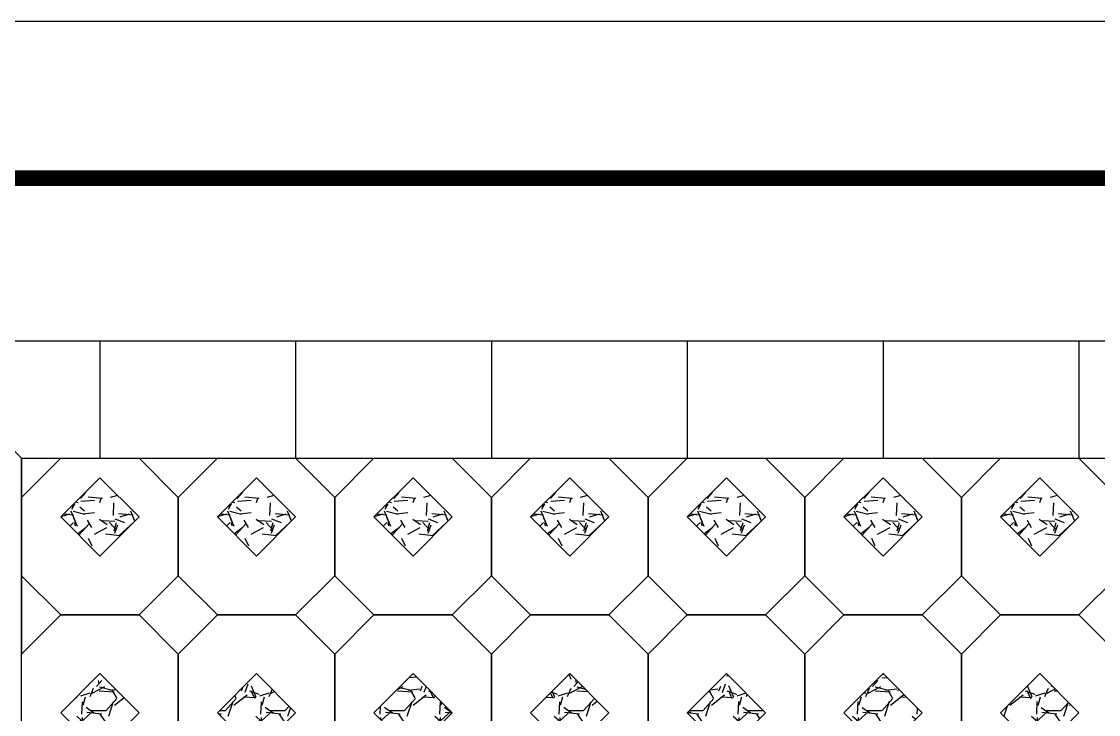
# Model space of a CAD drawing. Extents: x 104028 to 361637, y -78822 to 68782.
# Drawn here: x 309368 to 316243, y 6666 to 11090 of the extents above; entities that cross this region are included whole.
import ezdxf

# ---------------------------------------------------------------- set-up
doc = ezdxf.new("R2010")
doc.units = 0
doc.header["$LTSCALE"] = 1000
doc.header["$MEASUREMENT"] = 0
doc.layers.add('PUB_TITLE', color=4, linetype='Continuous')
pattern_1 = [(138.0128, (76.2, -54.864), (-685.8008427, 609.600518), [10.25163, -1014.915]), (94.9697, (68.58, -48.006), (76.19946226, -914.4014792), [17.59215, -1741.62]), (42.5104, (67.056, -30.48), (-838.2008188, -761.99944555), [12.40446, -1228.041]), (177.2737, (48.006, -0.762), (1523.9995096, -76.19966912), [16.02015, -1585.992]), (202.8337, (32.004, -5e-15), (914.4005199, 381.00108167), [15.70902, -1555.194]), (267.2737, (17.526, -6.096), (76.19966912, 1523.9995096), [16.02015, -1585.992]), (307.6942, (16.764, -22.098), (-761.9993207, 990.60062584), [21.18582, -2097.393]), (342.2553, (29.718, -38.862), (1676.40048618, -533.40106696), [20.0016, -1980.159]), (31.4296, (48.768, -44.958), (990.5988348, 609.60015706), [16.07439, -1591.365]), (85.2364, (62.484, -36.576), (-76.1992849, -838.1993416), [18.35139, -899.217]), (132.3974, (64.008, -18.288), (-838.19890952, 914.40002752), [23.73234, -2349.504]), (48.8141, (47.244, -76.2), (457.1992967, 533.3996602), [8.10015, -801.918]), (81.4692, (52.578, -70.104), (-152.400384, -990.59848787), [15.41046, -1525.638]), (135, (54.864, -54.864), (-76.19995, 3e-14), [10.77627, -96.9867]), (113.1986, (64.008, -49.53), (152.4006682, -381.0012848), [5.80323, -574.518]), (201.8014, (61.722, -44.196), (228.600147, 76.2000535), [8.20698, -402.144]), (300.9638, (54.102, -47.244), (152.400119, -228.5997586), [13.3296, -430.989]), (71.5651, (60.96, -58.674), (-76.199887, -152.40007), [9.63861, -231.327]), (286.3895, (61.722, -1e-14), (228.5995245, -762.0004204), [13.50264, -1336.764]), (340.3462, (65.532, -12.954), (-838.19881466, 304.79915066), [11.32797, -1121.466]), (203.1986, (76.2, -58.674), (381.0012848, 152.4006682), [11.6064, -568.716]), (253.6105, (65.532, -63.246), (228.5995245, 762.0004204), [13.50264, -1336.764]), (249.444, (14.478, -2e-15), (152.399815, 381.000473), [13.02105, -638.031]), (204.7751, (9.906, -12.192), (838.1996108, 380.9991121), [10.91016, -1080.108]), (336.8014, (-1e-14, -59.436), (381.0012848, -152.4006682), [11.6064, -568.716]), (287.354, (10.668, -64.008), (-304.79954027, 990.60005346), [12.77349, -1264.572]), (339.444, (-4e-15, -22.098), (-381.000473, 152.399815), [6.51054, -644.544]), (11.3099, (-9e-15, -54.864), (304.799024, 76.199624), [3.88545, -384.66]), (75.9638, (3.81, -54.102), (-76.199868, -228.600161), [15.70902, -298.4715]), (96.009, (7.62, -38.862), (76.19982206, -761.99887633), [14.55801, -1441.242]), (213.6901, (47.244, -47.244), (152.399853, 76.200026), [10.98972, -263.7534]), (263.1572, (38.1, -53.34), (-152.40068255, -1295.4005357), [19.18671, -1899.48]), (330.9454, (35.814, -72.39), (-533.3987283, 304.799291), [7.84524, -776.682]), (0, (42.67, -76.2), (76.2, 76.2), [4.572, -71.628]), (30.2564, (9.906, -37.338), (-533.399731, -304.799354), [10.58601, -1048.017]), (318.0128, (19.05, -32.004), (685.8008427, -609.600518), [20.50329, -1004.664]), (270, (34.29, -45.72), (76.2, -76.2), [19.812, -56.388]), (235.3048, (34.29, -65.532), (533.4000507, 761.9986797), [12.0483, -1192.779]), (164.0546, (27.432, -75.438), (-304.800726, 76.2001944), [11.09487, -543.651]), (117.646, (16.764, -72.39), (-762.00047924, 1447.79949147), [18.06435, -1788.375]), (85.4261, (8.382, -56.388), (76.19963134, 990.60022814), [19.11087, -1891.974]), (85.4261, (8.382, -56.388), (76.19963134, 990.60022814), [19.11087, -1891.974])]

# ---------------------------------------------------------------- blocks, each defined once
blk = doc.blocks.new('DSFGNDFGMMMM')
at = {"layer": 'PUB_TITLE'}
blk.add_lwpolyline([(104028, 17001), (163428, 17001), (163428, 59001), (104028, 59001)], close=True, dxfattribs=at)
at = {"layer": 'PUB_TITLE', "const_width": 100}
blk.add_lwpolyline([(106528, 18001), (162428, 18001), (162428, 58001), (106528, 58001)], close=True, dxfattribs=at)
blk = doc.blocks.new('xfgzfgxfg')
at = {"transparency": 33554508}
h = blk.add_hatch(dxfattribs=at)
h.set_pattern_fill('GRAVEL', color=251, scale=10, angle=-90, style=0)
h.set_pattern_definition(pattern_1)
h.paths.add_polyline_path([(27029.5, 19986.5), (27079.5, 20036.5), (27029.5, 20086.5), (26979.5, 20036.5)])
h = blk.add_hatch(dxfattribs=at)
h.set_pattern_fill('GRAVEL', color=251, scale=10, angle=-90, style=0)
h.set_pattern_definition(pattern_1)
h.paths.add_polyline_path([(27279.5, 19986.5), (27329.5, 20036.5), (27279.5, 20086.5), (27229.5, 20036.5)])
h = blk.add_hatch(dxfattribs=at)
h.set_pattern_fill('GRAVEL', color=251, scale=10, angle=-90, style=0)
h.set_pattern_definition(pattern_1)
h.paths.add_polyline_path([(27529.5, 19986.5), (27579.5, 20036.5), (27529.5, 20086.5), (27479.5, 20036.5)])
h = blk.add_hatch(dxfattribs=at)
h.set_pattern_fill('GRAVEL', color=251, scale=10, angle=-90, style=0)
h.set_pattern_definition([(138.0128, (27180.7, 19831.636), (-685.80084, 609.60052), [10.2516, -1014.915]), (94.9697, (27173.08, 19838.494), (76.199462, -914.40148), [17.5922, -1741.62]), (42.5104, (27171.556, 19856.02), (-838.20082, -761.999446), [12.4045, -1228.041]), (177.2737, (27152.506, 19885.738), (1523.99951, -76.19967), [16.02, -1585.992]), (202.8337, (27136.504, 19886.5), (914.40052, 381.00108), [15.709, -1555.194]), (267.2737, (27122.026, 19880.404), (76.19967, 1523.99951), [16.0202, -1585.992]), (307.6942, (27121.264, 19864.402), (-761.99932, 990.600626), [21.1858, -2097.393]), (342.2553, (27134.218, 19847.638), (1676.400486, -533.401067), [20.0016, -1980.159]), (31.4296, (27153.268, 19841.542), (990.598835, 609.600157), [16.0744, -1591.365]), (85.2364, (27166.984, 19849.924), (-76.19928, -838.19934), [18.3514, -899.217]), (132.3974, (27168.508, 19868.212), (-838.19891, 914.400028), [23.7323, -2349.504]), (48.814, (27151.744, 19810.3), (457.1993, 533.39966), [8.1, -801.918]), (81.4692, (27157.078, 19816.396), (-152.400384, -990.598488), [15.4105, -1525.638]), (135, (27159.364, 19831.636), (-76.2, 3e-14), [10.776, -96.987]), (113.1986, (27168.508, 19836.97), (152.40067, -381.0013), [5.803, -574.518]), (201.8014, (27166.222, 19842.304), (228.60015, 76.20005), [8.207, -402.144]), (300.964, (27158.602, 19839.256), (152.4001, -228.59976), [13.3296, -430.989]), (71.565, (27165.46, 19827.826), (-76.1999, -152.4), [9.639, -231.327]), (286.3895, (27166.222, 19886.5), (228.599524, -762.00042), [13.5026, -1336.764]), (340.3462, (27170.032, 19873.546), (-838.198815, 304.79915), [11.328, -1121.466]), (203.1986, (27180.7, 19827.826), (381.0013, 152.40067), [11.6064, -568.716]), (253.6105, (27170.032, 19823.254), (228.599524, 762.00042), [13.5026, -1336.764]), (249.444, (27118.978, 19886.5), (152.39982, 381.00047), [13.021, -638.031]), (204.7751, (27114.406, 19874.308), (838.19961, 380.99911), [10.91, -1080.108]), (336.8014, (27104.5, 19827.064), (381.00128, -152.40067), [11.6064, -568.716]), (287.354, (27115.168, 19822.492), (-304.79954, 990.600053), [12.7735, -1264.572]), (339.444, (27104.5, 19864.402), (-381.00047, 152.39982), [6.5105, -644.544]), (11.31, (27104.5, 19831.636), (304.799, 76.1996), [3.8854, -384.66]), (75.964, (27108.31, 19832.398), (-76.1999, -228.6002), [15.709, -298.4715]), (96.009, (27112.12, 19847.638), (76.19982, -761.998876), [14.558, -1441.242]), (213.69, (27151.744, 19839.256), (152.3999, 76.2), [10.99, -263.753]), (263.1572, (27142.6, 19833.16), (-152.400683, -1295.400536), [19.1867, -1899.48]), (330.9454, (27140.314, 19814.11), (-533.39873, 304.79929), [7.845, -776.682]), (0, (27147.17, 19810.3), (76.2, 76.2), [4.572, -71.628]), (30.2564, (27114.406, 19849.162), (-533.39973, -304.79935), [10.586, -1048.017]), (318.0128, (27123.55, 19854.496), (685.80084, -609.60052), [20.5033, -1004.664]), (270, (27138.79, 19840.78), (76.2, -76.2), [19.812, -56.388]), (235.3048, (27138.79, 19820.968), (533.40005, 761.99868), [12.0483, -1192.779]), (164.0546, (27131.932, 19811.062), (-304.80073, 76.2002), [11.095, -543.651]), (117.646, (27121.264, 19814.11), (-762.00048, 1447.799491), [18.0644, -1788.375]), (85.4261, (27112.882, 19830.112), (76.199631, 990.600228), [19.1109, -1891.974]), (85.4261, (27112.882, 19830.112), (76.199631, 990.600228), [19.1109, -1891.974])])
h.paths.add_polyline_path([(27154.5, 19886.5), (27204.5, 19936.5), (27154.5, 19986.5), (27104.5, 19936.5)])
h.paths.add_polyline_path([(27404.5, 19886.5), (27454.5, 19936.5), (27404.5, 19986.5), (27354.5, 19936.5)])
h = blk.add_hatch(dxfattribs=at)
h.set_pattern_fill('GRAVEL', color=251, scale=10, angle=-90, style=0)
h.set_pattern_definition(pattern_1)
h.paths.add_polyline_path([(27029.5, 19786.5), (27079.5, 19836.5), (27029.5, 19886.5), (26979.5, 19836.5)])
h = blk.add_hatch(dxfattribs=at)
h.set_pattern_fill('GRAVEL', color=251, scale=10, angle=-90, style=0)
h.set_pattern_definition(pattern_1)
h.paths.add_polyline_path([(27279.5, 19786.5), (27329.5, 19836.5), (27279.5, 19886.5), (27229.5, 19836.5)])
h = blk.add_hatch(dxfattribs=at)
h.set_pattern_fill('GRAVEL', color=251, scale=10, angle=-90, style=0)
h.set_pattern_definition(pattern_1)
h.paths.add_polyline_path([(27529.5, 19786.5), (27579.5, 19836.5), (27529.5, 19886.5), (27479.5, 19836.5)])
at = {"color": 251, "transparency": 33554508}
for p, q in [((26954.5, 20136.5), (26904.5, 20086.5)), ((27104.5, 20136.5), (27154.5, 20086.5)), ((27204.5, 20136.5), (27154.5, 20086.5)), ((27354.5, 20136.5), (27404.5, 20086.5)), ((27454.5, 20136.5), (27404.5, 20086.5)), ((27604.5, 20136.5), (27654.5, 20086.5)), ((27029.5, 20086.5), (26979.5, 20036.5)), ((27029.5, 20086.5), (27079.5, 20036.5)), ((27279.5, 20086.5), (27229.5, 20036.5)), ((27279.5, 20086.5), (27329.5, 20036.5)), ((27529.5, 20086.5), (27479.5, 20036.5)), ((27529.5, 20086.5), (27579.5, 20036.5)), ((27029.5, 19986.5), (26979.5, 20036.5)), ((27079.5, 20036.5), (27029.5, 19986.5)), ((27279.5, 19986.5), (27229.5, 20036.5)), ((27329.5, 20036.5), (27279.5, 19986.5)), ((27529.5, 19986.5), (27479.5, 20036.5)), ((27579.5, 20036.5), (27529.5, 19986.5)), ((26954.5, 19936.5), (26904.5, 19986.5)), ((27104.5, 19936.5), (27154.5, 19986.5)), ((27204.5, 19936.5), (27154.5, 19986.5)), ((27354.5, 19936.5), (27404.5, 19986.5)), ((27454.5, 19936.5), (27404.5, 19986.5)), ((27604.5, 19936.5), (27654.5, 19986.5)), ((26954.5, 19936.5), (26904.5, 19886.5)), ((27104.5, 19936.5), (27154.5, 19886.5)), ((27204.5, 19936.5), (27154.5, 19886.5)), ((27354.5, 19936.5), (27404.5, 19886.5)), ((27454.5, 19936.5), (27404.5, 19886.5)), ((27604.5, 19936.5), (27654.5, 19886.5)), ((27029.5, 19886.5), (26979.5, 19836.5)), ((27029.5, 19886.5), (27079.5, 19836.5)), ((27279.5, 19886.5), (27229.5, 19836.5)), ((27279.5, 19886.5), (27329.5, 19836.5)), ((27529.5, 19886.5), (27479.5, 19836.5)), ((27529.5, 19886.5), (27579.5, 19836.5)), ((27029.5, 19786.5), (26979.5, 19836.5)), ((27079.5, 19836.5), (27029.5, 19786.5)), ((27279.5, 19786.5), (27229.5, 19836.5)), ((27329.5, 19836.5), (27279.5, 19786.5)), ((27529.5, 19786.5), (27479.5, 19836.5)), ((27579.5, 19836.5), (27529.5, 19786.5)), ((26954.5, 19736.5), (26904.5, 19786.5)), ((27104.5, 19736.5), (27154.5, 19786.5)), ((27204.5, 19736.5), (27154.5, 19786.5)), ((27354.5, 19736.5), (27404.5, 19786.5)), ((27454.5, 19736.5), (27404.5, 19786.5)), ((27604.5, 19736.5), (27654.5, 19786.5))]:
    blk.add_line(p, q, dxfattribs=at)
for points in [[(26954.5, 20136.5), (27104.5, 20136.5)], [(27204.5, 20136.5), (27354.5, 20136.5)], [(27454.5, 20136.5), (27604.5, 20136.5)], [(26904.5, 19986.5), (26904.5, 20086.5)], [(27154.5, 20086.5), (27154.5, 19986.5)], [(27154.5, 19986.5), (27154.5, 20086.5)], [(27404.5, 20086.5), (27404.5, 19986.5)], [(27404.5, 19986.5), (27404.5, 20086.5)], [(27654.5, 20086.5), (27654.5, 19986.5)], [(26954.5, 19936.5), (27104.5, 19936.5)], [(27104.5, 19936.5), (26954.5, 19936.5)], [(27204.5, 19936.5), (27354.5, 19936.5)], [(27354.5, 19936.5), (27204.5, 19936.5)], [(27454.5, 19936.5), (27604.5, 19936.5)], [(27604.5, 19936.5), (27454.5, 19936.5)], [(26904.5, 19786.5), (26904.5, 19886.5)], [(27154.5, 19886.5), (27154.5, 19786.5)], [(27154.5, 19786.5), (27154.5, 19886.5)], [(27404.5, 19886.5), (27404.5, 19786.5)], [(27404.5, 19786.5), (27404.5, 19886.5)], [(27654.5, 19886.5), (27654.5, 19786.5)], [(27104.5, 19736.5), (26954.5, 19736.5)], [(27354.5, 19736.5), (27204.5, 19736.5)], [(27604.5, 19736.5), (27454.5, 19736.5)]]:
    blk.add_lwpolyline(points, dxfattribs=at)
blk = doc.blocks.new('fxdgnfdgmmmm')
h = blk.add_hatch()
h.set_pattern_fill('GRAVEL', color=252, scale=10, angle=-180, style=0)
h.set_pattern_definition([(48.0128, (314844.8375, 30857.624), (609.600518, 685.8008427), [10.25163, -1014.915]), (4.9697, (314851.6955, 30865.244), (-914.4014792, -76.19946226), [17.59215, -1741.62]), (312.5104, (314869.2215, 30866.768), (-761.99944555, 838.2008188), [12.40446, -1228.041]), (87.2737, (314898.9395, 30885.818), (-76.19966912, -1523.9995096), [16.02015, -1585.992]), (112.8337, (314899.7015, 30901.82), (381.00108167, -914.4005199), [15.70902, -1555.194]), (177.2737, (314893.6055, 30916.298), (1523.9995096, -76.19966912), [16.02015, -1585.992]), (217.6942, (314877.6035, 30917.06), (990.60062584, 761.9993207), [21.18582, -2097.393]), (252.2553, (314860.8395, 30904.106), (-533.40106696, -1676.40048618), [20.0016, -1980.159]), (301.4296, (314854.7435, 30885.056), (609.60015706, -990.5988348), [16.07439, -1591.365]), (355.2364, (314863.1255, 30871.34), (-838.1993416, 76.1992849), [18.35139, -899.217]), (42.3974, (314881.4135, 30869.816), (914.40002752, 838.19890952), [23.73234, -2349.504]), (318.8141, (314823.5015, 30886.58), (533.3996602, -457.1992967), [8.10015, -801.918]), (351.4692, (314829.5975, 30881.246), (-990.59848787, 152.400384), [15.41046, -1525.638]), (45, (314844.84, 30878.96), (4e-14, 76.19995), [10.77627, -96.9867]), (23.1986, (314850.171, 30869.816), (-381.0012848, -152.4006682), [5.80323, -574.518]), (111.8014, (314855.505, 30872.102), (76.2000535, -228.600147), [8.20698, -402.144]), (210.9638, (314852.457, 30879.722), (-228.5997586, -152.400119), [13.3296, -430.989]), (341.5651, (314841.027, 30872.864), (-152.40007, 76.199887), [9.63861, -231.327]), (196.3895, (314899.7015, 30872.102), (-762.0004204, -228.5995245), [13.50264, -1336.764]), (250.3462, (314886.7475, 30868.292), (304.79915066, 838.19881466), [11.32797, -1121.466]), (113.1986, (314841.027, 30857.624), (152.4006682, -381.0012848), [11.6064, -568.716]), (163.6105, (314836.4555, 30868.292), (762.0004204, -228.5995245), [13.50264, -1336.764]), (159.444, (314899.7015, 30919.346), (381.000473, -152.399815), [13.02105, -638.031]), (114.7751, (314887.5095, 30923.918), (380.9991121, -838.1996108), [10.91016, -1080.108]), (246.8014, (314840.265, 30933.824), (-152.4006682, -381.0012848), [11.6064, -568.716]), (197.354, (314835.6935, 30923.156), (990.60005346, 304.79954027), [12.77349, -1264.572]), (249.444, (314877.6035, 30933.824), (152.399815, 381.000473), [6.51054, -644.544]), (281.3099, (314844.837, 30933.824), (76.199624, -304.799024), [3.88545, -384.66]), (345.9638, (314845.6, 30930.014), (-228.600161, 76.199868), [15.70902, -298.4715]), (6.009, (314860.8395, 30926.204), (-761.99887633, -76.19982206), [14.55801, -1441.242]), (123.6901, (314852.457, 30886.58), (76.200026, -152.399853), [10.98972, -263.7534]), (173.1572, (314846.3615, 30895.724), (-1295.4005357, 152.40068255), [19.18671, -1899.48]), (240.9454, (314827.3115, 30898.01), (304.799291, 533.3987283), [7.84524, -776.682]), (270, (314823.5, 30891.15), (76.2, -76.2), [4.572, -71.628]), (300.2564, (314862.3635, 30923.918), (-304.799354, 533.399731), [10.58601, -1048.017]), (228.0128, (314867.6975, 30914.774), (-609.600518, -685.8008427), [20.50329, -1004.664]), (180, (314853.98, 30899.534), (-76.2, -76.2), [19.812, -56.388]), (145.3048, (314834.1695, 30899.534), (761.9986797, -533.4000507), [12.0483, -1192.779]), (74.0546, (314824.263, 30906.392), (76.2001944, 304.800726), [11.09487, -543.651]), (27.646, (314827.3115, 30917.06), (1447.79949147, 762.00047924), [18.06435, -1788.375]), (355.4261, (314843.3135, 30925.442), (990.60022814, -76.19963134), [19.11087, -1891.974]), (355.4261, (314843.3135, 30925.442), (990.60022814, -76.19963134), [19.11087, -1891.974])])
h.paths.add_polyline_path([(334686.2, 3404.3), (334736.2, 3354.3), (334786.2, 3404.3), (334736.2, 3454.3)])
h = blk.add_hatch()
h.set_pattern_fill('GRAVEL', color=252, scale=10, angle=-180, style=0)
h.set_pattern_definition([(48.0128, (315044.8375, 30857.624), (609.600518, 685.8008427), [10.25163, -1014.915]), (4.9697, (315051.6955, 30865.244), (-914.4014792, -76.19946226), [17.59215, -1741.62]), (312.5104, (315069.2215, 30866.768), (-761.99944555, 838.2008188), [12.40446, -1228.041]), (87.2737, (315098.9395, 30885.818), (-76.19966912, -1523.9995096), [16.02015, -1585.992]), (112.8337, (315099.7015, 30901.82), (381.00108167, -914.4005199), [15.70902, -1555.194]), (177.2737, (315093.6055, 30916.298), (1523.9995096, -76.19966912), [16.02015, -1585.992]), (217.6942, (315077.6035, 30917.06), (990.60062584, 761.9993207), [21.18582, -2097.393]), (252.2553, (315060.8395, 30904.106), (-533.40106696, -1676.40048618), [20.0016, -1980.159]), (301.4296, (315054.7435, 30885.056), (609.60015706, -990.5988348), [16.07439, -1591.365]), (355.2364, (315063.1255, 30871.34), (-838.1993416, 76.1992849), [18.35139, -899.217]), (42.3974, (315081.4135, 30869.816), (914.40002752, 838.19890952), [23.73234, -2349.504]), (318.8141, (315023.5015, 30886.58), (533.3996602, -457.1992967), [8.10015, -801.918]), (351.4692, (315029.5975, 30881.246), (-990.59848787, 152.400384), [15.41046, -1525.638]), (45, (315044.84, 30878.96), (4e-14, 76.19995), [10.77627, -96.9867]), (23.1986, (315050.171, 30869.816), (-381.0012848, -152.4006682), [5.80323, -574.518]), (111.8014, (315055.505, 30872.102), (76.2000535, -228.600147), [8.20698, -402.144]), (210.9638, (315052.457, 30879.722), (-228.5997586, -152.400119), [13.3296, -430.989]), (341.5651, (315041.027, 30872.864), (-152.40007, 76.199887), [9.63861, -231.327]), (196.3895, (315099.7015, 30872.102), (-762.0004204, -228.5995245), [13.50264, -1336.764]), (250.3462, (315086.7475, 30868.292), (304.79915066, 838.19881466), [11.32797, -1121.466]), (113.1986, (315041.027, 30857.624), (152.4006682, -381.0012848), [11.6064, -568.716]), (163.6105, (315036.4555, 30868.292), (762.0004204, -228.5995245), [13.50264, -1336.764]), (159.444, (315099.7015, 30919.346), (381.000473, -152.399815), [13.02105, -638.031]), (114.7751, (315087.5095, 30923.918), (380.9991121, -838.1996108), [10.91016, -1080.108]), (246.8014, (315040.265, 30933.824), (-152.4006682, -381.0012848), [11.6064, -568.716]), (197.354, (315035.6935, 30923.156), (990.60005346, 304.79954027), [12.77349, -1264.572]), (249.444, (315077.6035, 30933.824), (152.399815, 381.000473), [6.51054, -644.544]), (281.3099, (315044.837, 30933.824), (76.199624, -304.799024), [3.88545, -384.66]), (345.9638, (315045.6, 30930.014), (-228.600161, 76.199868), [15.70902, -298.4715]), (6.009, (315060.8395, 30926.204), (-761.99887633, -76.19982206), [14.55801, -1441.242]), (123.6901, (315052.457, 30886.58), (76.200026, -152.399853), [10.98972, -263.7534]), (173.1572, (315046.3615, 30895.724), (-1295.4005357, 152.40068255), [19.18671, -1899.48]), (240.9454, (315027.3115, 30898.01), (304.799291, 533.3987283), [7.84524, -776.682]), (270, (315023.5, 30891.15), (76.2, -76.2), [4.572, -71.628]), (300.2564, (315062.3635, 30923.918), (-304.799354, 533.399731), [10.58601, -1048.017]), (228.0128, (315067.6975, 30914.774), (-609.600518, -685.8008427), [20.50329, -1004.664]), (180, (315053.98, 30899.534), (-76.2, -76.2), [19.812, -56.388]), (145.3048, (315034.1695, 30899.534), (761.9986797, -533.4000507), [12.0483, -1192.779]), (74.0546, (315024.263, 30906.392), (76.2001944, 304.800726), [11.09487, -543.651]), (27.646, (315027.3115, 30917.06), (1447.79949147, 762.00047924), [18.06435, -1788.375]), (355.4261, (315043.3135, 30925.442), (990.60022814, -76.19963134), [19.11087, -1891.974]), (355.4261, (315043.3135, 30925.442), (990.60022814, -76.19963134), [19.11087, -1891.974])])
h.paths.add_polyline_path([(334886.2, 3404.3), (334936.2, 3354.3), (334986.2, 3404.3), (334936.2, 3454.3)])
h = blk.add_hatch()
h.set_pattern_fill('GRAVEL', color=252, scale=10, angle=-180, style=0)
h.set_pattern_definition([(48.0128, (315244.8375, 30857.624), (609.600518, 685.8008427), [10.25163, -1014.915]), (4.9697, (315251.6955, 30865.244), (-914.4014792, -76.19946226), [17.59215, -1741.62]), (312.5104, (315269.2215, 30866.768), (-761.99944555, 838.2008188), [12.40446, -1228.041]), (87.2737, (315298.9395, 30885.818), (-76.19966912, -1523.9995096), [16.02015, -1585.992]), (112.8337, (315299.7015, 30901.82), (381.00108167, -914.4005199), [15.70902, -1555.194]), (177.2737, (315293.6055, 30916.298), (1523.9995096, -76.19966912), [16.02015, -1585.992]), (217.6942, (315277.6035, 30917.06), (990.60062584, 761.9993207), [21.18582, -2097.393]), (252.2553, (315260.8395, 30904.106), (-533.40106696, -1676.40048618), [20.0016, -1980.159]), (301.4296, (315254.7435, 30885.056), (609.60015706, -990.5988348), [16.07439, -1591.365]), (355.2364, (315263.1255, 30871.34), (-838.1993416, 76.1992849), [18.35139, -899.217]), (42.3974, (315281.4135, 30869.816), (914.40002752, 838.19890952), [23.73234, -2349.504]), (318.8141, (315223.5015, 30886.58), (533.3996602, -457.1992967), [8.10015, -801.918]), (351.4692, (315229.5975, 30881.246), (-990.59848787, 152.400384), [15.41046, -1525.638]), (45, (315244.84, 30878.96), (4e-14, 76.19995), [10.77627, -96.9867]), (23.1986, (315250.171, 30869.816), (-381.0012848, -152.4006682), [5.80323, -574.518]), (111.8014, (315255.505, 30872.102), (76.2000535, -228.600147), [8.20698, -402.144]), (210.9638, (315252.457, 30879.722), (-228.5997586, -152.400119), [13.3296, -430.989]), (341.5651, (315241.027, 30872.864), (-152.40007, 76.199887), [9.63861, -231.327]), (196.3895, (315299.7015, 30872.102), (-762.0004204, -228.5995245), [13.50264, -1336.764]), (250.3462, (315286.7475, 30868.292), (304.79915066, 838.19881466), [11.32797, -1121.466]), (113.1986, (315241.027, 30857.624), (152.4006682, -381.0012848), [11.6064, -568.716]), (163.6105, (315236.4555, 30868.292), (762.0004204, -228.5995245), [13.50264, -1336.764]), (159.444, (315299.7015, 30919.346), (381.000473, -152.399815), [13.02105, -638.031]), (114.7751, (315287.5095, 30923.918), (380.9991121, -838.1996108), [10.91016, -1080.108]), (246.8014, (315240.265, 30933.824), (-152.4006682, -381.0012848), [11.6064, -568.716]), (197.354, (315235.6935, 30923.156), (990.60005346, 304.79954027), [12.77349, -1264.572]), (249.444, (315277.6035, 30933.824), (152.399815, 381.000473), [6.51054, -644.544]), (281.3099, (315244.837, 30933.824), (76.199624, -304.799024), [3.88545, -384.66]), (345.9638, (315245.6, 30930.014), (-228.600161, 76.199868), [15.70902, -298.4715]), (6.009, (315260.8395, 30926.204), (-761.99887633, -76.19982206), [14.55801, -1441.242]), (123.6901, (315252.457, 30886.58), (76.200026, -152.399853), [10.98972, -263.7534]), (173.1572, (315246.3615, 30895.724), (-1295.4005357, 152.40068255), [19.18671, -1899.48]), (240.9454, (315227.3115, 30898.01), (304.799291, 533.3987283), [7.84524, -776.682]), (270, (315223.5, 30891.15), (76.2, -76.2), [4.572, -71.628]), (300.2564, (315262.3635, 30923.918), (-304.799354, 533.399731), [10.58601, -1048.017]), (228.0128, (315267.6975, 30914.774), (-609.600518, -685.8008427), [20.50329, -1004.664]), (180, (315253.98, 30899.534), (-76.2, -76.2), [19.812, -56.388]), (145.3048, (315234.1695, 30899.534), (761.9986797, -533.4000507), [12.0483, -1192.779]), (74.0546, (315224.263, 30906.392), (76.2001944, 304.800726), [11.09487, -543.651]), (27.646, (315227.3115, 30917.06), (1447.79949147, 762.00047924), [18.06435, -1788.375]), (355.4261, (315243.3135, 30925.442), (990.60022814, -76.19963134), [19.11087, -1891.974]), (355.4261, (315243.3135, 30925.442), (990.60022814, -76.19963134), [19.11087, -1891.974])])
h.paths.add_polyline_path([(335086.2, 3404.3), (335136.2, 3354.3), (335186.2, 3404.3), (335136.2, 3454.3)])
h = blk.add_hatch()
h.set_pattern_fill('GRAVEL', color=252, scale=10, angle=-180, style=0)
h.set_pattern_definition([(48.0128, (315444.8375, 30857.624), (609.600518, 685.8008427), [10.25163, -1014.915]), (4.9697, (315451.6955, 30865.244), (-914.4014792, -76.19946226), [17.59215, -1741.62]), (312.5104, (315469.2215, 30866.768), (-761.99944555, 838.2008188), [12.40446, -1228.041]), (87.2737, (315498.9395, 30885.818), (-76.19966912, -1523.9995096), [16.02015, -1585.992]), (112.8337, (315499.7015, 30901.82), (381.00108167, -914.4005199), [15.70902, -1555.194]), (177.2737, (315493.6055, 30916.298), (1523.9995096, -76.19966912), [16.02015, -1585.992]), (217.6942, (315477.6035, 30917.06), (990.60062584, 761.9993207), [21.18582, -2097.393]), (252.2553, (315460.8395, 30904.106), (-533.40106696, -1676.40048618), [20.0016, -1980.159]), (301.4296, (315454.7435, 30885.056), (609.60015706, -990.5988348), [16.07439, -1591.365]), (355.2364, (315463.1255, 30871.34), (-838.1993416, 76.1992849), [18.35139, -899.217]), (42.3974, (315481.4135, 30869.816), (914.40002752, 838.19890952), [23.73234, -2349.504]), (318.8141, (315423.5015, 30886.58), (533.3996602, -457.1992967), [8.10015, -801.918]), (351.4692, (315429.5975, 30881.246), (-990.59848787, 152.400384), [15.41046, -1525.638]), (45, (315444.84, 30878.96), (4e-14, 76.19995), [10.77627, -96.9867]), (23.1986, (315450.171, 30869.816), (-381.0012848, -152.4006682), [5.80323, -574.518]), (111.8014, (315455.505, 30872.102), (76.2000535, -228.600147), [8.20698, -402.144]), (210.9638, (315452.457, 30879.722), (-228.5997586, -152.400119), [13.3296, -430.989]), (341.5651, (315441.027, 30872.864), (-152.40007, 76.199887), [9.63861, -231.327]), (196.3895, (315499.7015, 30872.102), (-762.0004204, -228.5995245), [13.50264, -1336.764]), (250.3462, (315486.7475, 30868.292), (304.79915066, 838.19881466), [11.32797, -1121.466]), (113.1986, (315441.027, 30857.624), (152.4006682, -381.0012848), [11.6064, -568.716]), (163.6105, (315436.4555, 30868.292), (762.0004204, -228.5995245), [13.50264, -1336.764]), (159.444, (315499.7015, 30919.346), (381.000473, -152.399815), [13.02105, -638.031]), (114.7751, (315487.5095, 30923.918), (380.9991121, -838.1996108), [10.91016, -1080.108]), (246.8014, (315440.265, 30933.824), (-152.4006682, -381.0012848), [11.6064, -568.716]), (197.354, (315435.6935, 30923.156), (990.60005346, 304.79954027), [12.77349, -1264.572]), (249.444, (315477.6035, 30933.824), (152.399815, 381.000473), [6.51054, -644.544]), (281.3099, (315444.837, 30933.824), (76.199624, -304.799024), [3.88545, -384.66]), (345.9638, (315445.6, 30930.014), (-228.600161, 76.199868), [15.70902, -298.4715]), (6.009, (315460.8395, 30926.204), (-761.99887633, -76.19982206), [14.55801, -1441.242]), (123.6901, (315452.457, 30886.58), (76.200026, -152.399853), [10.98972, -263.7534]), (173.1572, (315446.3615, 30895.724), (-1295.4005357, 152.40068255), [19.18671, -1899.48]), (240.9454, (315427.3115, 30898.01), (304.799291, 533.3987283), [7.84524, -776.682]), (270, (315423.5, 30891.15), (76.2, -76.2), [4.572, -71.628]), (300.2564, (315462.3635, 30923.918), (-304.799354, 533.399731), [10.58601, -1048.017]), (228.0128, (315467.6975, 30914.774), (-609.600518, -685.8008427), [20.50329, -1004.664]), (180, (315453.98, 30899.534), (-76.2, -76.2), [19.812, -56.388]), (145.3048, (315434.1695, 30899.534), (761.9986797, -533.4000507), [12.0483, -1192.779]), (74.0546, (315424.263, 30906.392), (76.2001944, 304.800726), [11.09487, -543.651]), (27.646, (315427.3115, 30917.06), (1447.79949147, 762.00047924), [18.06435, -1788.375]), (355.4261, (315443.3135, 30925.442), (990.60022814, -76.19963134), [19.11087, -1891.974]), (355.4261, (315443.3135, 30925.442), (990.60022814, -76.19963134), [19.11087, -1891.974])])
h.paths.add_polyline_path([(335286.2, 3404.3), (335336.2, 3354.3), (335386.2, 3404.3), (335336.2, 3454.3)])
h = blk.add_hatch()
h.set_pattern_fill('GRAVEL', color=252, scale=10, angle=-180, style=0)
h.set_pattern_definition([(48.0128, (315644.8375, 30857.624), (609.600518, 685.8008427), [10.25163, -1014.915]), (4.9697, (315651.6955, 30865.244), (-914.4014792, -76.19946226), [17.59215, -1741.62]), (312.5104, (315669.2215, 30866.768), (-761.99944555, 838.2008188), [12.40446, -1228.041]), (87.2737, (315698.9395, 30885.818), (-76.19966912, -1523.9995096), [16.02015, -1585.992]), (112.8337, (315699.7015, 30901.82), (381.00108167, -914.4005199), [15.70902, -1555.194]), (177.2737, (315693.6055, 30916.298), (1523.9995096, -76.19966912), [16.02015, -1585.992]), (217.6942, (315677.6035, 30917.06), (990.60062584, 761.9993207), [21.18582, -2097.393]), (252.2553, (315660.8395, 30904.106), (-533.40106696, -1676.40048618), [20.0016, -1980.159]), (301.4296, (315654.7435, 30885.056), (609.60015706, -990.5988348), [16.07439, -1591.365]), (355.2364, (315663.1255, 30871.34), (-838.1993416, 76.1992849), [18.35139, -899.217]), (42.3974, (315681.4135, 30869.816), (914.40002752, 838.19890952), [23.73234, -2349.504]), (318.8141, (315623.5015, 30886.58), (533.3996602, -457.1992967), [8.10015, -801.918]), (351.4692, (315629.5975, 30881.246), (-990.59848787, 152.400384), [15.41046, -1525.638]), (45, (315644.84, 30878.96), (4e-14, 76.19995), [10.77627, -96.9867]), (23.1986, (315650.171, 30869.816), (-381.0012848, -152.4006682), [5.80323, -574.518]), (111.8014, (315655.505, 30872.102), (76.2000535, -228.600147), [8.20698, -402.144]), (210.9638, (315652.457, 30879.722), (-228.5997586, -152.400119), [13.3296, -430.989]), (341.5651, (315641.027, 30872.864), (-152.40007, 76.199887), [9.63861, -231.327]), (196.3895, (315699.7015, 30872.102), (-762.0004204, -228.5995245), [13.50264, -1336.764]), (250.3462, (315686.7475, 30868.292), (304.79915066, 838.19881466), [11.32797, -1121.466]), (113.1986, (315641.027, 30857.624), (152.4006682, -381.0012848), [11.6064, -568.716]), (163.6105, (315636.4555, 30868.292), (762.0004204, -228.5995245), [13.50264, -1336.764]), (159.444, (315699.7015, 30919.346), (381.000473, -152.399815), [13.02105, -638.031]), (114.7751, (315687.5095, 30923.918), (380.9991121, -838.1996108), [10.91016, -1080.108]), (246.8014, (315640.265, 30933.824), (-152.4006682, -381.0012848), [11.6064, -568.716]), (197.354, (315635.6935, 30923.156), (990.60005346, 304.79954027), [12.77349, -1264.572]), (249.444, (315677.6035, 30933.824), (152.399815, 381.000473), [6.51054, -644.544]), (281.3099, (315644.837, 30933.824), (76.199624, -304.799024), [3.88545, -384.66]), (345.9638, (315645.6, 30930.014), (-228.600161, 76.199868), [15.70902, -298.4715]), (6.009, (315660.8395, 30926.204), (-761.99887633, -76.19982206), [14.55801, -1441.242]), (123.6901, (315652.457, 30886.58), (76.200026, -152.399853), [10.98972, -263.7534]), (173.1572, (315646.3615, 30895.724), (-1295.4005357, 152.40068255), [19.18671, -1899.48]), (240.9454, (315627.3115, 30898.01), (304.799291, 533.3987283), [7.84524, -776.682]), (270, (315623.5, 30891.15), (76.2, -76.2), [4.572, -71.628]), (300.2564, (315662.3635, 30923.918), (-304.799354, 533.399731), [10.58601, -1048.017]), (228.0128, (315667.6975, 30914.774), (-609.600518, -685.8008427), [20.50329, -1004.664]), (180, (315653.98, 30899.534), (-76.2, -76.2), [19.812, -56.388]), (145.3048, (315634.1695, 30899.534), (761.9986797, -533.4000507), [12.0483, -1192.779]), (74.0546, (315624.263, 30906.392), (76.2001944, 304.800726), [11.09487, -543.651]), (27.646, (315627.3115, 30917.06), (1447.79949147, 762.00047924), [18.06435, -1788.375]), (355.4261, (315643.3135, 30925.442), (990.60022814, -76.19963134), [19.11087, -1891.974]), (355.4261, (315643.3135, 30925.442), (990.60022814, -76.19963134), [19.11087, -1891.974])])
h.paths.add_polyline_path([(335486.2, 3404.3), (335536.2, 3354.3), (335586.2, 3404.3), (335536.2, 3454.3)])
h = blk.add_hatch()
h.set_pattern_fill('GRAVEL', color=252, scale=10, angle=-180, style=0)
h.set_pattern_definition([(48.0128, (315844.8375, 30857.624), (609.600518, 685.8008427), [10.25163, -1014.915]), (4.9697, (315851.6955, 30865.244), (-914.4014792, -76.19946226), [17.59215, -1741.62]), (312.5104, (315869.2215, 30866.768), (-761.99944555, 838.2008188), [12.40446, -1228.041]), (87.2737, (315898.9395, 30885.818), (-76.19966912, -1523.9995096), [16.02015, -1585.992]), (112.8337, (315899.7015, 30901.82), (381.00108167, -914.4005199), [15.70902, -1555.194]), (177.2737, (315893.6055, 30916.298), (1523.9995096, -76.19966912), [16.02015, -1585.992]), (217.6942, (315877.6035, 30917.06), (990.60062584, 761.9993207), [21.18582, -2097.393]), (252.2553, (315860.8395, 30904.106), (-533.40106696, -1676.40048618), [20.0016, -1980.159]), (301.4296, (315854.7435, 30885.056), (609.60015706, -990.5988348), [16.07439, -1591.365]), (355.2364, (315863.1255, 30871.34), (-838.1993416, 76.1992849), [18.35139, -899.217]), (42.3974, (315881.4135, 30869.816), (914.40002752, 838.19890952), [23.73234, -2349.504]), (318.8141, (315823.5015, 30886.58), (533.3996602, -457.1992967), [8.10015, -801.918]), (351.4692, (315829.5975, 30881.246), (-990.59848787, 152.400384), [15.41046, -1525.638]), (45, (315844.84, 30878.96), (4e-14, 76.19995), [10.77627, -96.9867]), (23.1986, (315850.171, 30869.816), (-381.0012848, -152.4006682), [5.80323, -574.518]), (111.8014, (315855.505, 30872.102), (76.2000535, -228.600147), [8.20698, -402.144]), (210.9638, (315852.457, 30879.722), (-228.5997586, -152.400119), [13.3296, -430.989]), (341.5651, (315841.027, 30872.864), (-152.40007, 76.199887), [9.63861, -231.327]), (196.3895, (315899.7015, 30872.102), (-762.0004204, -228.5995245), [13.50264, -1336.764]), (250.3462, (315886.7475, 30868.292), (304.79915066, 838.19881466), [11.32797, -1121.466]), (113.1986, (315841.027, 30857.624), (152.4006682, -381.0012848), [11.6064, -568.716]), (163.6105, (315836.4555, 30868.292), (762.0004204, -228.5995245), [13.50264, -1336.764]), (159.444, (315899.7015, 30919.346), (381.000473, -152.399815), [13.02105, -638.031]), (114.7751, (315887.5095, 30923.918), (380.9991121, -838.1996108), [10.91016, -1080.108]), (246.8014, (315840.265, 30933.824), (-152.4006682, -381.0012848), [11.6064, -568.716]), (197.354, (315835.6935, 30923.156), (990.60005346, 304.79954027), [12.77349, -1264.572]), (249.444, (315877.6035, 30933.824), (152.399815, 381.000473), [6.51054, -644.544]), (281.3099, (315844.837, 30933.824), (76.199624, -304.799024), [3.88545, -384.66]), (345.9638, (315845.6, 30930.014), (-228.600161, 76.199868), [15.70902, -298.4715]), (6.009, (315860.8395, 30926.204), (-761.99887633, -76.19982206), [14.55801, -1441.242]), (123.6901, (315852.457, 30886.58), (76.200026, -152.399853), [10.98972, -263.7534]), (173.1572, (315846.3615, 30895.724), (-1295.4005357, 152.40068255), [19.18671, -1899.48]), (240.9454, (315827.3115, 30898.01), (304.799291, 533.3987283), [7.84524, -776.682]), (270, (315823.5, 30891.15), (76.2, -76.2), [4.572, -71.628]), (300.2564, (315862.3635, 30923.918), (-304.799354, 533.399731), [10.58601, -1048.017]), (228.0128, (315867.6975, 30914.774), (-609.600518, -685.8008427), [20.50329, -1004.664]), (180, (315853.98, 30899.534), (-76.2, -76.2), [19.812, -56.388]), (145.3048, (315834.1695, 30899.534), (761.9986797, -533.4000507), [12.0483, -1192.779]), (74.0546, (315824.263, 30906.392), (76.2001944, 304.800726), [11.09487, -543.651]), (27.646, (315827.3115, 30917.06), (1447.79949147, 762.00047924), [18.06435, -1788.375]), (355.4261, (315843.3135, 30925.442), (990.60022814, -76.19963134), [19.11087, -1891.974]), (355.4261, (315843.3135, 30925.442), (990.60022814, -76.19963134), [19.11087, -1891.974])])
h.paths.add_polyline_path([(335686.2, 3404.3), (335736.2, 3354.3), (335786.2, 3404.3), (335736.2, 3454.3)])
h = blk.add_hatch()
h.set_pattern_fill('GRAVEL', color=252, scale=10, angle=-180, style=0)
h.set_pattern_definition([(48.0128, (316044.8375, 30857.624), (609.600518, 685.8008427), [10.25163, -1014.915]), (4.9697, (316051.6955, 30865.244), (-914.4014792, -76.19946226), [17.59215, -1741.62]), (312.5104, (316069.2215, 30866.768), (-761.99944555, 838.2008188), [12.40446, -1228.041]), (87.2737, (316098.9395, 30885.818), (-76.19966912, -1523.9995096), [16.02015, -1585.992]), (112.8337, (316099.7015, 30901.82), (381.00108167, -914.4005199), [15.70902, -1555.194]), (177.2737, (316093.6055, 30916.298), (1523.9995096, -76.19966912), [16.02015, -1585.992]), (217.6942, (316077.6035, 30917.06), (990.60062584, 761.9993207), [21.18582, -2097.393]), (252.2553, (316060.8395, 30904.106), (-533.40106696, -1676.40048618), [20.0016, -1980.159]), (301.4296, (316054.7435, 30885.056), (609.60015706, -990.5988348), [16.07439, -1591.365]), (355.2364, (316063.1255, 30871.34), (-838.1993416, 76.1992849), [18.35139, -899.217]), (42.3974, (316081.4135, 30869.816), (914.40002752, 838.19890952), [23.73234, -2349.504]), (318.8141, (316023.5015, 30886.58), (533.3996602, -457.1992967), [8.10015, -801.918]), (351.4692, (316029.5975, 30881.246), (-990.59848787, 152.400384), [15.41046, -1525.638]), (45, (316044.84, 30878.96), (4e-14, 76.19995), [10.77627, -96.9867]), (23.1986, (316050.171, 30869.816), (-381.0012848, -152.4006682), [5.80323, -574.518]), (111.8014, (316055.505, 30872.102), (76.2000535, -228.600147), [8.20698, -402.144]), (210.9638, (316052.457, 30879.722), (-228.5997586, -152.400119), [13.3296, -430.989]), (341.5651, (316041.027, 30872.864), (-152.40007, 76.199887), [9.63861, -231.327]), (196.3895, (316099.7015, 30872.102), (-762.0004204, -228.5995245), [13.50264, -1336.764]), (250.3462, (316086.7475, 30868.292), (304.79915066, 838.19881466), [11.32797, -1121.466]), (113.1986, (316041.027, 30857.624), (152.4006682, -381.0012848), [11.6064, -568.716]), (163.6105, (316036.4555, 30868.292), (762.0004204, -228.5995245), [13.50264, -1336.764]), (159.444, (316099.7015, 30919.346), (381.000473, -152.399815), [13.02105, -638.031]), (114.7751, (316087.5095, 30923.918), (380.9991121, -838.1996108), [10.91016, -1080.108]), (246.8014, (316040.265, 30933.824), (-152.4006682, -381.0012848), [11.6064, -568.716]), (197.354, (316035.6935, 30923.156), (990.60005346, 304.79954027), [12.77349, -1264.572]), (249.444, (316077.6035, 30933.824), (152.399815, 381.000473), [6.51054, -644.544]), (281.3099, (316044.837, 30933.824), (76.199624, -304.799024), [3.88545, -384.66]), (345.9638, (316045.6, 30930.014), (-228.600161, 76.199868), [15.70902, -298.4715]), (6.009, (316060.8395, 30926.204), (-761.99887633, -76.19982206), [14.55801, -1441.242]), (123.6901, (316052.457, 30886.58), (76.200026, -152.399853), [10.98972, -263.7534]), (173.1572, (316046.3615, 30895.724), (-1295.4005357, 152.40068255), [19.18671, -1899.48]), (240.9454, (316027.3115, 30898.01), (304.799291, 533.3987283), [7.84524, -776.682]), (270, (316023.5, 30891.15), (76.2, -76.2), [4.572, -71.628]), (300.2564, (316062.3635, 30923.918), (-304.799354, 533.399731), [10.58601, -1048.017]), (228.0128, (316067.6975, 30914.774), (-609.600518, -685.8008427), [20.50329, -1004.664]), (180, (316053.98, 30899.534), (-76.2, -76.2), [19.812, -56.388]), (145.3048, (316034.1695, 30899.534), (761.9986797, -533.4000507), [12.0483, -1192.779]), (74.0546, (316024.263, 30906.392), (76.2001944, 304.800726), [11.09487, -543.651]), (27.646, (316027.3115, 30917.06), (1447.79949147, 762.00047924), [18.06435, -1788.375]), (355.4261, (316043.3135, 30925.442), (990.60022814, -76.19963134), [19.11087, -1891.974]), (355.4261, (316043.3135, 30925.442), (990.60022814, -76.19963134), [19.11087, -1891.974])])
h.paths.add_polyline_path([(335886.2, 3404.3), (335936.2, 3354.3), (335986.2, 3404.3), (335936.2, 3454.3)])
for p, q in [((334636.2, 3479.3), (334486.2, 3629.3)), ((334736.2, 3629.3), (334736.2, 3479.3)), ((334986.2, 3629.3), (334986.2, 3479.3)), ((335236.2, 3629.3), (335236.2, 3479.3)), ((335486.2, 3629.3), (335486.2, 3479.3)), ((335736.2, 3629.3), (335736.2, 3479.3)), ((335986.2, 3629.3), (335986.2, 3479.3)), ((334636.2, 3479.3), (334636.2, 3429.3)), ((334636.2, 3429.2), (334686.2, 3479.2)), ((334836.2, 3429.2), (334786.2, 3479.2)), ((334836.2, 3429.2), (334886.2, 3479.2)), ((335036.2, 3429.2), (334986.2, 3479.2)), ((335036.2, 3429.2), (335086.2, 3479.2)), ((335236.2, 3429.2), (335186.2, 3479.2)), ((335236.2, 3429.2), (335286.2, 3479.2)), ((335436.2, 3429.2), (335386.2, 3479.2)), ((335436.2, 3429.2), (335486.2, 3479.2)), ((335636.2, 3429.2), (335586.2, 3479.2)), ((335636.2, 3429.2), (335686.2, 3479.2)), ((335836.2, 3429.2), (335786.2, 3479.2)), ((335836.2, 3429.2), (335886.2, 3479.2)), ((336036.2, 3429.2), (335986.2, 3479.2)), ((334686.2, 3404.3), (334736.2, 3454.3)), ((334786.2, 3404.3), (334736.2, 3454.3)), ((334886.2, 3404.3), (334936.2, 3454.3)), ((334986.2, 3404.3), (334936.2, 3454.3)), ((335086.2, 3404.3), (335136.2, 3454.3)), ((335186.2, 3404.3), (335136.2, 3454.3)), ((335286.2, 3404.3), (335336.2, 3454.3)), ((335386.2, 3404.3), (335336.2, 3454.3)), ((335486.2, 3404.3), (335536.2, 3454.3)), ((335586.2, 3404.3), (335536.2, 3454.3)), ((335686.2, 3404.3), (335736.2, 3454.3)), ((335786.2, 3404.3), (335736.2, 3454.3)), ((335886.2, 3404.3), (335936.2, 3454.3)), ((335986.2, 3404.3), (335936.2, 3454.3)), ((334736.2, 3354.3), (334686.2, 3404.3)), ((334786.2, 3404.3), (334736.2, 3354.3)), ((334936.2, 3354.3), (334886.2, 3404.3)), ((334986.2, 3404.3), (334936.2, 3354.3)), ((335136.2, 3354.3), (335086.2, 3404.3)), ((335186.2, 3404.3), (335136.2, 3354.3)), ((335336.2, 3354.3), (335286.2, 3404.3)), ((335386.2, 3404.3), (335336.2, 3354.3)), ((335536.2, 3354.3), (335486.2, 3404.3)), ((335586.2, 3404.3), (335536.2, 3354.3)), ((335736.2, 3354.3), (335686.2, 3404.3)), ((335786.2, 3404.3), (335736.2, 3354.3)), ((335936.2, 3354.3), (335886.2, 3404.3)), ((335986.2, 3404.3), (335936.2, 3354.3)), ((334636.2, 3329.3), (334636.2, 3229.3)), ((334636.2, 3329.3), (334686.2, 3279.3)), ((334836.2, 3329.3), (334786.2, 3279.3)), ((334836.2, 3329.3), (334886.2, 3279.3)), ((335036.2, 3329.3), (334986.2, 3279.3)), ((335036.2, 3329.3), (335086.2, 3279.3)), ((335236.2, 3329.3), (335186.2, 3279.3)), ((335236.2, 3329.3), (335286.2, 3279.3)), ((335436.2, 3329.3), (335386.2, 3279.3)), ((335436.2, 3329.3), (335486.2, 3279.3)), ((335636.2, 3329.3), (335586.2, 3279.3)), ((335636.2, 3329.3), (335686.2, 3279.3)), ((335836.2, 3329.3), (335786.2, 3279.3)), ((335836.2, 3329.3), (335886.2, 3279.3)), ((336036.2, 3329.3), (335986.2, 3279.3)), ((334686.2, 3279.3), (334786.2, 3279.3)), ((334886.2, 3279.3), (334986.2, 3279.3)), ((335086.2, 3279.3), (335186.2, 3279.3)), ((335286.2, 3279.3), (335386.2, 3279.3)), ((335486.2, 3279.3), (335586.2, 3279.3)), ((335686.2, 3279.3), (335786.2, 3279.3)), ((335886.2, 3279.3), (335986.2, 3279.3))]:
    blk.add_line(p, q)
for points in [[(336986.2, -1370.7), (334486.2, -1370.7), (334486.2, 3629.3), (336986.2, 3629.3), (336986.2, -1370.7)], [(334636.2, 3329.3), (334636.2, 3429.2)], [(334636.2, 3429.2), (334636.2, 3329.3)], [(334636.2, 3329.3), (334636.2, 3429.2)], [(334836.2, 3329.3), (334836.2, 3429.2)], [(334836.2, 3429.2), (334836.2, 3329.3)], [(334836.2, 3329.3), (334836.2, 3429.2)], [(335036.2, 3329.3), (335036.2, 3429.2)], [(335036.2, 3429.2), (335036.2, 3329.3)], [(335036.2, 3329.3), (335036.2, 3429.2)], [(335236.2, 3329.3), (335236.2, 3429.2)], [(335236.2, 3429.2), (335236.2, 3329.3)], [(335236.2, 3329.3), (335236.2, 3429.2)], [(335436.2, 3329.3), (335436.2, 3429.2)], [(335436.2, 3429.2), (335436.2, 3329.3)], [(335436.2, 3329.3), (335436.2, 3429.2)], [(335636.2, 3329.3), (335636.2, 3429.2)], [(335636.2, 3429.2), (335636.2, 3329.3)], [(335636.2, 3329.3), (335636.2, 3429.2)], [(335836.2, 3329.3), (335836.2, 3429.2)], [(335836.2, 3429.2), (335836.2, 3329.3)], [(335836.2, 3329.3), (335836.2, 3429.2)], [(334686.2, 3279.3), (334786.2, 3279.3)], [(334786.2, 3279.3), (334686.2, 3279.3)], [(334886.2, 3279.3), (334986.2, 3279.3)], [(334986.2, 3279.3), (334886.2, 3279.3)], [(335086.2, 3279.3), (335186.2, 3279.3)], [(335186.2, 3279.3), (335086.2, 3279.3)], [(335286.2, 3279.3), (335386.2, 3279.3)], [(335386.2, 3279.3), (335286.2, 3279.3)], [(335486.2, 3279.3), (335586.2, 3279.3)], [(335586.2, 3279.3), (335486.2, 3279.3)], [(335686.2, 3279.3), (335786.2, 3279.3)], [(335786.2, 3279.3), (335686.2, 3279.3)], [(335886.2, 3279.3), (335986.2, 3279.3)], [(335986.2, 3279.3), (335886.2, 3279.3)]]:
    blk.add_lwpolyline(points)
blk.add_lwpolyline([(336836.2, -1220.7), (334636.2, -1220.7), (334636.2, 3479.3), (336836.2, 3479.3)], close=True)
at = {"rotation": 270}
for p in [(314899.7, 30183.8), (315299.7, 30183.8), (315699.7, 30183.8), (316099.7, 30183.8)]:
    blk.add_blockref('xfgzfgxfg', p, dxfattribs=at)

msp = doc.modelspace()

# ---------------------------------------------------------------- block references
msp.add_blockref('DSFGNDFGMMMM', (198209.2, -47911.4))
at = {"xscale": 5, "yscale": 5, "zscale": 5}
msp.add_blockref('fxdgnfdgmmmm', (-1363813, -9094.5), dxfattribs=at)

doc.saveas('drawing.dxf')
